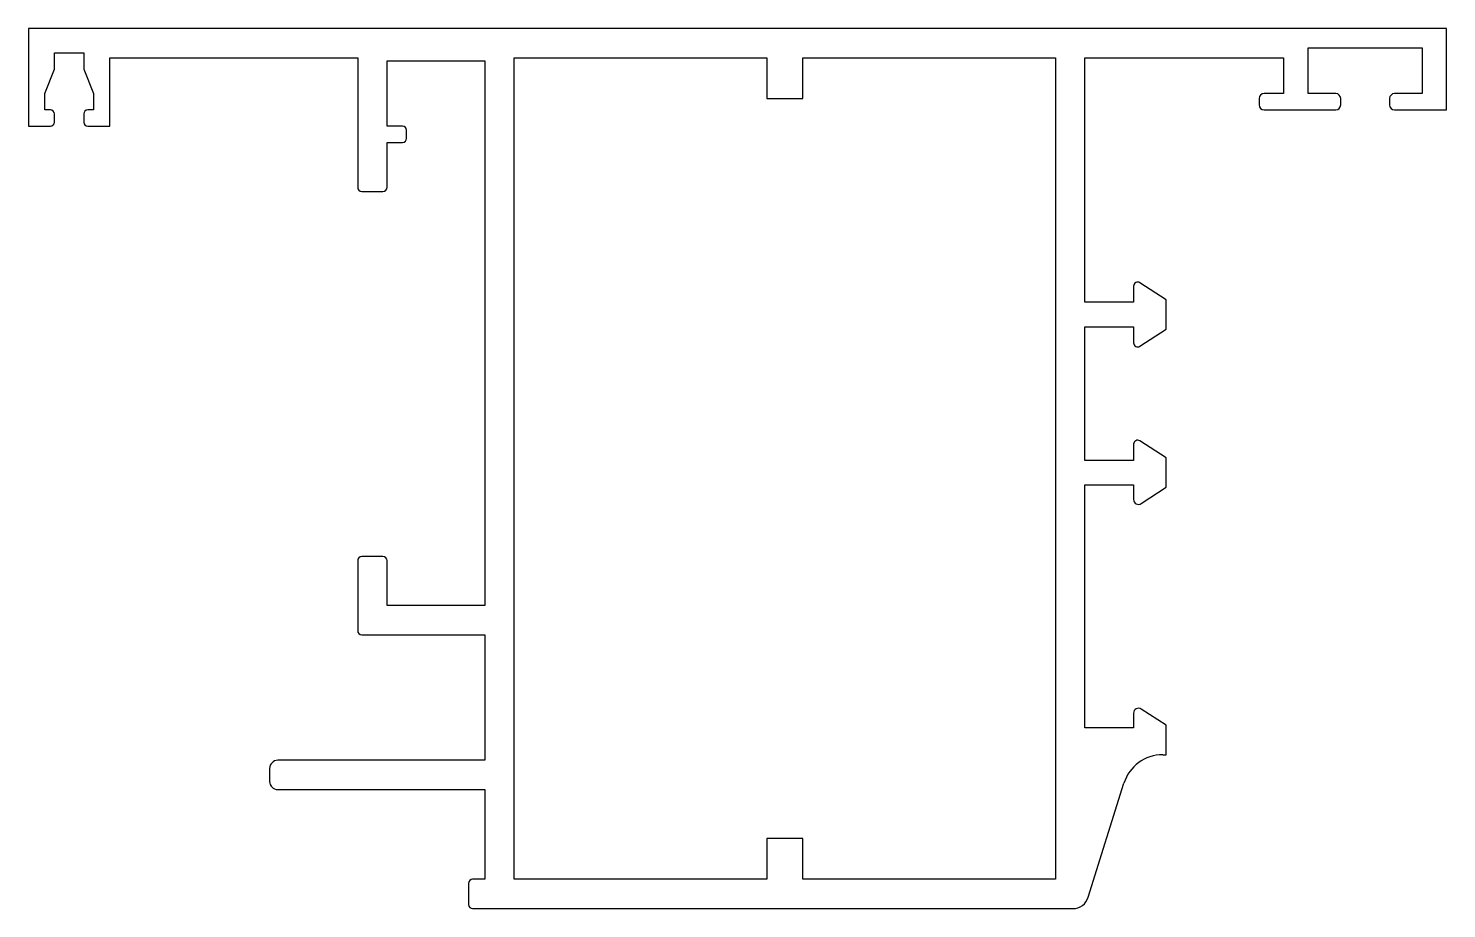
# Model space of a CAD drawing. Extents: x 969.8 to 1056.8, y 273.5 to 327.5.
import ezdxf

# ---------------------------------------------------------------- set-up
doc = ezdxf.new("R2010")
doc.units = 0
doc.layers.get('0').update_dxf_attribs({"linetype": 'CONTINUOUS'})
doc.layers.add('ANA', color=220, linetype='CONTINUOUS')

msp = doc.modelspace()

# ---------------------------------------------------------------- linework, layer by layer
at = {"color": 0}
for p, q in [((1056.769, 327.549), (969.769, 327.549)), ((969.769, 327.549), (969.769, 321.549)), ((1056.769, 322.549), (1056.769, 327.549)), ((1048.269, 326.349), (1055.269, 326.349)), ((1048.269, 323.549), (1048.269, 326.349)), ((1055.269, 326.349), (1055.269, 323.549)), ((971.369, 325.049), (971.369, 326.049)), ((971.369, 326.049), (973.169, 326.049)), ((973.169, 326.049), (973.169, 325.049)), ((974.769, 321.549), (974.769, 325.749)), ((974.769, 325.749), (989.969, 325.749)), ((989.969, 325.749), (989.969, 317.799)), ((991.769, 321.549), (991.769, 325.549)), ((991.769, 325.549), (997.769, 325.549)), ((997.769, 325.549), (997.769, 292.149)), ((1034.569, 325.749), (1046.769, 325.749)), ((1034.569, 310.749), (1034.569, 325.749)), ((1046.769, 325.749), (1046.769, 323.549)), ((970.769, 323.549), (971.369, 325.049)), ((973.169, 325.049), (973.769, 323.549)), ((970.769, 322.549), (970.769, 323.549)), ((973.769, 323.549), (973.769, 322.549)), ((1045.269, 323.249), (1045.269, 322.849)), ((1046.769, 323.549), (1045.569, 323.549)), ((1049.969, 323.549), (1048.269, 323.549)), ((1050.269, 322.849), (1050.269, 323.249)), ((1053.269, 323.249), (1053.269, 322.849)), ((1055.269, 323.549), (1053.569, 323.549)), ((971.119, 322.549), (970.769, 322.549)), ((971.369, 321.799), (971.369, 322.299)), ((973.169, 322.299), (973.169, 321.799)), ((973.769, 322.549), (973.419, 322.549)), ((1045.569, 322.549), (1046.769, 322.549)), ((1046.769, 322.549), (1049.969, 322.549)), ((1053.569, 322.549), (1056.769, 322.549)), ((969.769, 321.549), (971.119, 321.549)), ((973.419, 321.549), (974.769, 321.549)), ((992.719, 321.549), (991.769, 321.549)), ((992.969, 320.799), (992.969, 321.299)), ((991.769, 317.799), (991.769, 320.549)), ((991.769, 320.549), (992.719, 320.549)), ((990.219, 317.549), (991.519, 317.549)), ((1037.569, 311.738), (1037.569, 310.749)), ((1039.569, 310.899), (1037.955, 311.948)), ((1037.569, 310.749), (1034.569, 310.749)), ((1039.569, 309.099), (1039.569, 310.899)), ((1034.569, 309.249), (1037.569, 309.249)), ((1034.569, 301.045), (1034.569, 309.249)), ((1037.569, 309.249), (1037.569, 308.26)), ((1037.955, 308.05), (1039.569, 309.099)), ((1037.569, 302.034), (1037.569, 301.045)), ((1039.569, 301.195), (1037.955, 302.244)), ((1037.569, 301.045), (1034.569, 301.045)), ((1039.569, 299.395), (1039.569, 301.195)), ((1034.569, 299.545), (1037.569, 299.545)), ((1034.569, 284.644), (1034.569, 299.545)), ((1037.569, 299.545), (1037.569, 298.648)), ((1038.032, 298.396), (1039.569, 299.395)), ((991.519, 295.149), (990.219, 295.149)), ((989.969, 294.899), (989.969, 290.599)), ((991.769, 292.149), (991.769, 294.899)), ((997.769, 292.149), (991.769, 292.149)), ((990.219, 290.349), (997.769, 290.349)), ((997.769, 290.349), (997.769, 282.649)), ((1037.569, 285.541), (1037.569, 284.644)), ((1039.569, 284.794), (1038.032, 285.793)), ((1037.569, 284.644), (1034.569, 284.644)), ((1039.569, 282.994), (1039.569, 284.794)), ((1039.36, 282.994), (1039.569, 282.994)), ((984.569, 282.149), (984.569, 281.349)), ((997.769, 282.649), (985.069, 282.649)), ((1034.788, 274.25), (1036.973, 281.24)), ((985.069, 280.849), (997.769, 280.849)), ((997.769, 280.849), (997.769, 275.349)), ((996.769, 275.099), (996.769, 273.799)), ((997.769, 275.349), (997.019, 275.349)), ((997.019, 273.549), (1033.834, 273.549))]:
    msp.add_line(p, q, dxfattribs=at)
for centre, radius, start, end in [((1045.569, 323.249), 0.3, 90, 180), ((1045.569, 322.849), 0.3, 180, 270), ((1049.969, 323.249), 0.3, 360, 90), ((1049.969, 322.849), 0.3, 270, 0), ((1053.569, 323.249), 0.3, 90, 180), ((1053.569, 322.849), 0.3, 180, 270), ((971.119, 322.299), 0.25, 0, 90), ((973.419, 322.299), 0.25, 90, 180), ((971.119, 321.799), 0.25, 270, 0), ((973.419, 321.799), 0.25, 180, 270), ((992.719, 321.299), 0.25, 0, 90), ((992.719, 320.799), 0.25, 270, 0), ((990.219, 317.799), 0.25, 180, 270), ((991.519, 317.799), 0.25, 270, 0), ((1037.819, 311.738), 0.25, 56.97613, 180), ((1037.819, 308.26), 0.25, 180, 303.02387), ((1037.819, 302.034), 0.25, 56.97613, 180), ((1037.869, 298.648), 0.3, 180, 303.02387), ((990.219, 294.899), 0.25, 90, 180), ((991.519, 294.899), 0.25, 0, 90), ((990.219, 290.599), 0.25, 180, 270), ((1037.869, 285.541), 0.3, 56.97613, 180), ((1039.36, 280.494), 2.5, 90, 162.63758), ((985.069, 282.149), 0.5, 90, 180), ((985.069, 281.349), 0.5, 180, 270), ((997.019, 275.099), 0.25, 90, 180), ((1033.834, 274.549), 1, 270, 342.63758), ((997.019, 273.799), 0.25, 180, 270)]:
    msp.add_arc(centre, radius, start, end, dxfattribs=at)
at = {"layer": 'ANA', "color": 0}
for p, q in [((999.569, 325.749), (1015.069, 325.749)), ((999.569, 275.349), (999.569, 325.749)), ((1015.069, 325.749), (1015.069, 323.249)), ((1017.269, 323.249), (1017.269, 325.749)), ((1017.269, 325.749), (1032.769, 325.749)), ((1032.769, 325.749), (1032.769, 275.349)), ((1015.069, 323.249), (1017.269, 323.249)), ((1017.269, 277.849), (1015.069, 277.849)), ((1015.069, 277.849), (1015.069, 275.349)), ((1017.269, 275.349), (1017.269, 277.849)), ((1015.069, 275.349), (999.569, 275.349)), ((1032.769, 275.349), (1017.269, 275.349))]:
    msp.add_line(p, q, dxfattribs=at)

doc.saveas('drawing.dxf')
